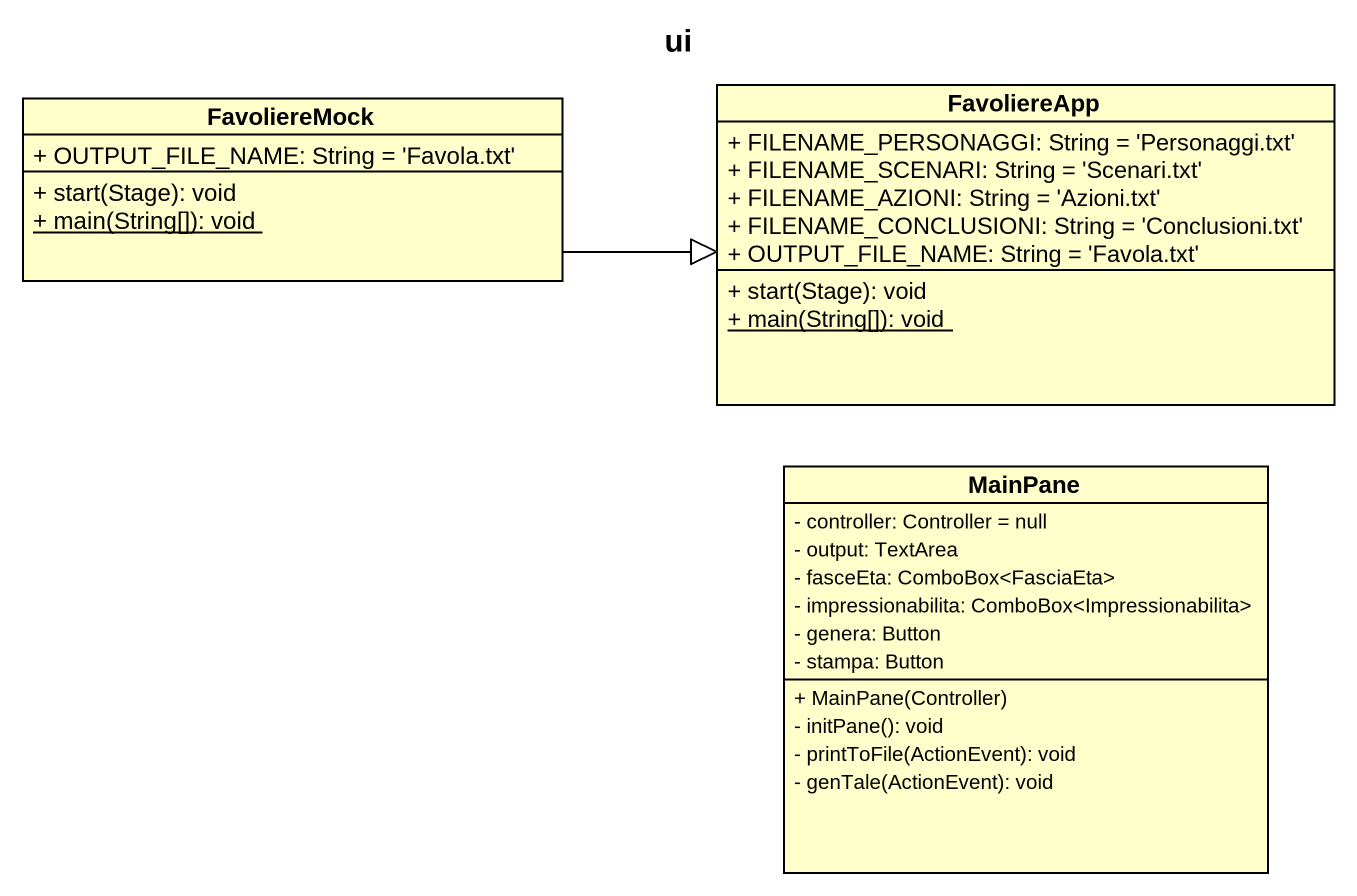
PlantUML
@startuml
title ui
hide circle
hide empty members
skinparam classAttributeIconSize 0
class FavoliereMock {
  + OUTPUT_FILE_NAME: String = 'Favola.txt'
  + start(Stage): void
  {static} + main(String[]): void
}
class FavoliereApp {
  + FILENAME_PERSONAGGI: String = 'Personaggi.txt'
  + FILENAME_SCENARI: String = 'Scenari.txt'
  + FILENAME_AZIONI: String = 'Azioni.txt'
  + FILENAME_CONCLUSIONI: String = 'Conclusioni.txt'
  + OUTPUT_FILE_NAME: String = 'Favola.txt'
  + start(Stage): void
  {static} + main(String[]): void
}
class MainPane {
  - controller: Controller = null
  - output: TextArea
  - fasceEta: ComboBox<FasciaEta>
  - impressionabilita: ComboBox<Impressionabilita>
  - genera: Button
  - stampa: Button
  + MainPane(Controller)
  - initPane(): void
  - printToFile(ActionEvent): void
  - genTale(ActionEvent): void
}
FavoliereMock -right-|> FavoliereApp
@enduml
